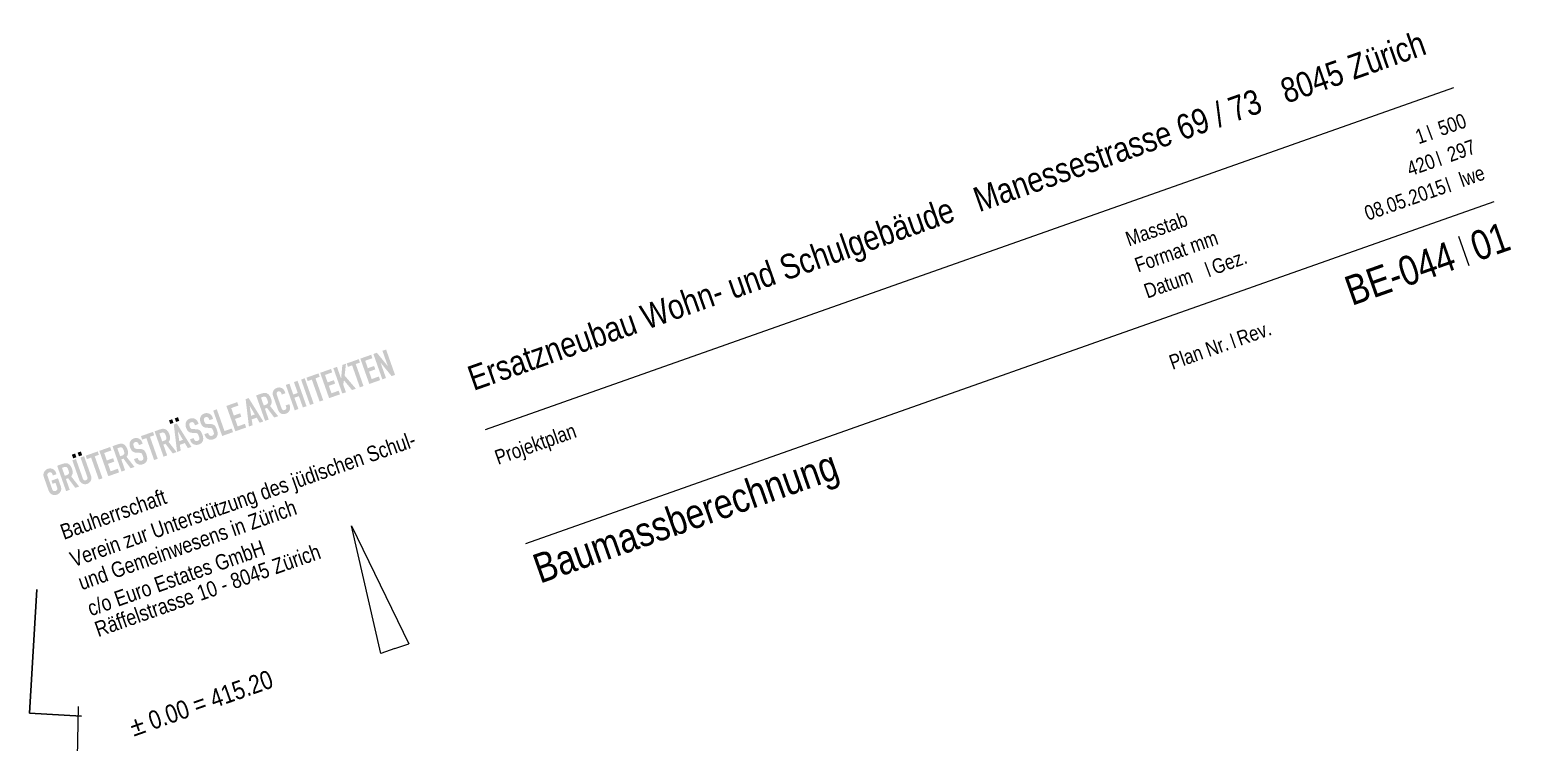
# Model space of a CAD drawing. Header units: metres. Extents: x 679883 to 680199, y 245373 to 245682.
# Drawn here: x 680071.8 to 680172.3, y 245498 to 245546.4 of the extents above; entities that cross this region are included whole.
import ezdxf

# ---------------------------------------------------------------- set-up
doc = ezdxf.new("R2010")
doc.units = ezdxf.units.M
doc.layers.add('6 Referenzdaten', color=7, linetype='Continuous')
doc.styles.add('Arial Narrow', font='ARIALN.TTF')

# ---------------------------------------------------------------- blocks, each defined once
blk = doc.blocks.new('B-3')
at = {"layer": '6 Referenzdaten', "color": 4, "linetype": 'Continuous'}
blk.add_lwpolyline([(6635.422543, -5003.095969), (6310.259756, -5778.00208), (6635.422543, -5914.407786)], dxfattribs=at)
blk = doc.blocks.new('B-12')
at = {"layer": '6 Referenzdaten', "color": 9, "linetype": 'Continuous'}
blk.add_lwpolyline([(6635.422543, -5914.407786), (6310.259756, -5778.00208), (6635.422543, -5003.095969)], dxfattribs=at)
blk = doc.blocks.new('B-32')
at = {"layer": '6 Referenzdaten', "color": 4, "linetype": 'Continuous'}
blk.add_lwpolyline([(6635.422543, -5844.965533), (5989.359756, -7567.70208), (5104.659756, -10282.30208), (4932.259756, -11018.70208), (4851.159756, -11924.90208), (4173.659756, -11947.60208), (4081.259756, -12336.30208), (4046.159756, -13342.10208), (3934.02386, -14153.562725)], dxfattribs=at)
blk = doc.blocks.new('B-82')
at = {"layer": '6 Referenzdaten', "color": 9, "linetype": 'Continuous'}
blk.add_lwpolyline([(14849.024033, -6169.392222), (14849.024033, -6066.056222)], dxfattribs=at)
at = {"layer": '6 Referenzdaten', "color": 9, "char_height": 100, "attachment_point": 7, "style": 'Arial Narrow'}
for s, insert, width in [('Plan Nr.', (14396.704933, -6166.897622), 425.25), ('Rev.', (14883.187133, -6166.897622), 237.3)]:
    blk.add_mtext(s, dxfattribs=dict(at, insert=insert, width=width))
blk = doc.blocks.new('B-83')
at = {"layer": '6 Referenzdaten', "color": 9, "linetype": 'Continuous'}
blk.add_lwpolyline([(14849.024233, -5656.892022), (14849.024233, -5553.556022)], dxfattribs=at)
at = {"layer": '6 Referenzdaten', "color": 9, "char_height": 100, "attachment_point": 7, "style": 'Arial Narrow'}
for s, insert, width in [('Datum', (14396.704933, -5654.397422), 351.75), ('Gez.', (14883.187333, -5654.397422), 253.05)]:
    blk.add_mtext(s, dxfattribs=dict(at, insert=insert, width=width))
blk = doc.blocks.new('B-84')
at = {"layer": '6 Referenzdaten', "color": 9, "linetype": 'Continuous'}
blk.add_lwpolyline([(16579.116943, -5656.892022), (16579.116943, -5553.556022)], dxfattribs=at)
at = {"layer": '6 Referenzdaten', "color": 9, "insert": (16835.417543, -5654.397422), "char_height": 100, "width": 178.5, "attachment_point": 9, "style": 'Arial Narrow'}
blk.add_mtext('lwe', dxfattribs=at)
blk = doc.blocks.new('B-85')
at = {"layer": '6 Referenzdaten', "color": 9, "linetype": 'Continuous'}
blk.add_lwpolyline([(16579.116843, -5281.892022), (16579.116843, -5178.556022)], dxfattribs=at)
at = {"layer": '6 Referenzdaten', "color": 9, "char_height": 100, "attachment_point": 9, "style": 'Arial Narrow'}
for s, insert, width in [('1', (16544.953743, -5279.397422), 66.15), ('500', (16835.417343, -5279.397422), 198.45)]:
    blk.add_mtext(s, dxfattribs=dict(at, insert=insert, width=width))
blk = doc.blocks.new('B-86')
at = {"layer": '6 Referenzdaten', "color": 9, "insert": (9867.972323, -6164.397422), "char_height": 200, "width": 2253.3, "attachment_point": 7, "style": 'Arial Narrow'}
blk.add_mtext('Baumassberechnung', dxfattribs=at)
blk = doc.blocks.new('B-87')
at = {"layer": '6 Referenzdaten', "color": 9, "linetype": 'Continuous'}
blk.add_lwpolyline([(16579.116943, -5469.392022), (16579.116943, -5366.056022)], dxfattribs=at)
at = {"layer": '6 Referenzdaten', "color": 9, "char_height": 100, "width": 198.45, "attachment_point": 9, "style": 'Arial Narrow'}
for s, insert in [('420', (16544.953743, -5466.897422)), ('297', (16835.417543, -5466.897422))]:
    blk.add_mtext(s, dxfattribs=dict(at, insert=insert))
blk = doc.blocks.new('B-88')
at = {"layer": '6 Referenzdaten', "color": 9, "insert": (14396.704933, -5466.897422), "char_height": 100, "width": 612.15, "attachment_point": 7, "style": 'Arial Narrow'}
blk.add_mtext('Format mm', dxfattribs=at)
blk = doc.blocks.new('B-89')
at = {"layer": '6 Referenzdaten', "color": 9, "insert": (14396.704933, -5279.397422), "char_height": 100, "width": 451.5, "attachment_point": 7, "style": 'Arial Narrow'}
blk.add_mtext('Masstab', dxfattribs=at)
blk = doc.blocks.new('B-90')
at = {"layer": '6 Referenzdaten', "color": 9, "linetype": 'Continuous'}
blk.add_lwpolyline([(16528.917343, -6169.891422), (16528.917343, -5959.397422)], dxfattribs=at)
at = {"layer": '6 Referenzdaten', "color": 9, "insert": (16452.569743, -6164.896722), "char_height": 200, "width": 795.9, "attachment_point": 9, "style": 'Arial Narrow'}
blk.add_mtext('BE-044', dxfattribs=at)
blk = doc.blocks.new('B-91')
at = {"layer": '6 Referenzdaten', "color": 6, "linetype": 'Continuous'}
blk.add_lwpolyline([(9867.967423, -5814.516822), (16835.422443, -5814.516822)], dxfattribs=at)
blk = doc.blocks.new('B-93')
at = {"layer": '6 Referenzdaten', "color": 9, "insert": (9867.972123, -5279.397422), "char_height": 100, "width": 596.4, "attachment_point": 7, "style": 'Arial Narrow'}
blk.add_mtext('Projektplan', dxfattribs=at)
blk = doc.blocks.new('B-94')
at = {"layer": '6 Referenzdaten', "color": 9, "char_height": 105, "attachment_point": 4, "style": 'Arial Narrow'}
for s, insert, width in [('Bauherrschaft', (6921.220618, -4695.065644), 780.57), ('Verein zur Unterstützung des jüdischen Schul-', (6921.220618, -4907.772465), 2571.03), ('und Gemeinwesens in Zürich', (6921.221618, -5057.772465), 1622.88)]:
    blk.add_mtext(s, dxfattribs=dict(at, insert=insert, width=width))
blk = doc.blocks.new('B-95')
at = {"layer": '6 Referenzdaten', "color": 6, "linetype": 'Continuous'}
blk.add_lwpolyline([(9867.967423, -4994.706822), (16835.422443, -4994.706822)], dxfattribs=at)
blk = doc.blocks.new('B-96')
at = {"layer": '6 Referenzdaten', "color": 6, "insert": (6922.973618, -6165.582665), "char_height": 125, "width": 1059.1875, "attachment_point": 7, "style": 'Arial Narrow'}
blk.add_mtext('± 0.00 = 415.20', dxfattribs=at)
blk = doc.blocks.new('B-97')
at = {"layer": '6 Referenzdaten', "color": 9, "insert": (6921.222618, -5245.246798), "char_height": 105, "width": 1319.6925, "attachment_point": 4, "style": 'Arial Narrow'}
blk.add_mtext('c/o Euro Estates GmbH', dxfattribs=at)
blk = doc.blocks.new('logo')
at = {"layer": '6 Referenzdaten'}
for color, points in [(7, [(7188.466742, -4246.127114), (7188.466742, -4219.976897), (7165.392404, -4219.976897), (7165.392404, -4246.127114)]), (7, [(7229.999196, -4219.976897), (7206.925586, -4219.976897), (7206.925586, -4246.127114), (7229.999196, -4246.127114)]), (7, [(7887.192908, -4219.976897), (7864.119152, -4219.976897), (7864.119152, -4246.127114), (7887.192908, -4246.127114)]), (7, [(7928.725945, -4219.976897), (7905.652335, -4219.976897), (7905.652335, -4246.127114), (7928.725945, -4246.127114)]), (7, [(6989.803229, -4440.23228), (6995.030303, -4438.665294), (7000.072468, -4436.486291), (7004.772918, -4433.708739), (7009.13136, -4430.333148), (7013.048207, -4426.345104), (7016.423652, -4421.730484), (7019.257914, -4416.489143), (7021.394548, -4410.606738), (7022.676237, -4404.069074), (7023.103491, -4396.87637), (7023.103491, -4339.448013), (6976.186864, -4339.448013), (6976.186864, -4362.521696), (6996.953492, -4362.521696), (6996.953492, -4396.87637), (6996.369503, -4402.644773), (6994.617463, -4407.302125), (6991.69759, -4410.848647), (6987.980065, -4413.34112), (6983.835505, -4414.836691), (6979.263326, -4415.335214), (6974.691366, -4414.836691), (6970.546514, -4413.34112), (6966.828989, -4410.848647), (6963.909408, -4407.302125), (6962.157732, -4402.644773), (6961.57367, -4396.87637), (6961.57367, -4300.479082), (6962.157732, -4294.710534), (6963.909408, -4290.05289), (6966.828989, -4286.506296), (6970.546514, -4284.01375), (6974.691366, -4282.518034), (6979.263326, -4282.01951), (6983.835505, -4282.518034), (6987.980065, -4284.01375), (6991.69759, -4286.506296), (6994.617463, -4290.05289), (6996.369503, -4294.710534), (6996.953492, -4300.479082), (6996.953492, -4309.708687), (7023.103491, -4309.708687), (7023.103491, -4300.479082), (7022.676237, -4293.414358), (7021.394548, -4286.919427), (7019.257914, -4280.994581), (7016.423652, -4275.681678), (7013.048207, -4271.024253), (7009.13136, -4267.021722), (7004.772918, -4263.646277), (7000.072468, -4260.868798), (6995.030303, -4258.689504), (6989.803229, -4257.122809), (6984.547619, -4256.182908), (6979.263326, -4255.869584), (6973.979179, -4256.182908), (6968.723496, -4257.122809), (6963.496204, -4258.689504), (6958.454111, -4260.868798), (6953.754099, -4263.646277), (6949.395802, -4267.021722), (6945.479028, -4271.024253), (6942.103291, -4275.681678), (6939.268739, -4280.994581), (6937.13225, -4286.919427), (6935.850342, -4293.414358), (6935.422943, -4300.479082), (6935.422943, -4396.87637), (6935.850342, -4404.069074), (6937.13225, -4410.606738), (6939.268739, -4416.489143), (6942.103291, -4421.730484), (6945.479028, -4426.345104), (6949.395802, -4430.333148), (6953.754099, -4433.708739), (6958.454111, -4436.486291), (6963.496204, -4438.665294), (6968.723496, -4440.23228), (6973.979179, -4441.172472), (6979.263326, -4441.485942), (6984.547619, -4441.172472)]), (7, [(7181.54412, -4396.363505), (7181.54412, -4257.40796), (7155.393975, -4257.40796), (7155.393975, -4398.927029), (7155.764374, -4404.766847), (7156.875278, -4410.321586), (7158.726906, -4415.591756), (7161.219379, -4420.505578), (7164.253254, -4424.992291), (7167.828458, -4429.051532), (7171.887626, -4432.62659), (7176.374193, -4435.660101), (7181.287724, -4438.152501), (7186.529211, -4440.004494), (7191.998558, -4441.115543), (7197.695836, -4441.485942), (7203.393406, -4441.115543), (7208.862753, -4440.004494), (7214.103876, -4438.152501), (7219.017989, -4435.660101), (7223.504702, -4432.62659), (7227.56387, -4429.051532), (7231.138929, -4424.992291), (7234.172876, -4420.505578), (7236.665349, -4415.591756), (7238.516977, -4410.321586), (7239.627882, -4404.766847), (7239.998134, -4398.927029), (7239.998134, -4257.40796), (7213.847553, -4257.40796), (7213.847553, -4396.363505), (7213.334833, -4402.288788), (7211.796675, -4407.074339), (7209.232787, -4410.720376), (7205.899856, -4413.284337), (7202.054206, -4414.822641), (7197.695836, -4415.335214), (7193.337612, -4414.822641), (7189.491889, -4413.284337), (7186.158959, -4410.720376), (7183.595289, -4407.074339), (7182.056912, -4402.288788)]), (7, [(7338.190486, -4257.40796), (7251.535085, -4257.40796), (7251.535085, -4282.01951), (7281.78764, -4282.01951), (7281.78764, -4439.94742), (7307.937785, -4439.94742), (7307.937785, -4282.01951), (7338.190486, -4282.01951)]), (7, [(7427.665225, -4257.40796), (7349.727291, -4257.40796), (7349.727291, -4439.94742), (7427.665225, -4439.94742), (7427.665225, -4413.797348), (7375.87729, -4413.797348), (7375.87729, -4360.214495), (7420.999727, -4360.214495), (7420.999727, -4335.602363), (7375.87729, -4335.602363), (7375.87729, -4282.01951), (7427.665225, -4282.01951)]), (7, [(7611.275403, -4257.464597), (7605.335924, -4256.268373), (7599.026484, -4255.869584), (7591.819293, -4256.311106), (7585.23897, -4257.635601), (7579.285586, -4259.843432), (7573.972684, -4262.791696), (7569.315185, -4266.338144), (7565.312727, -4270.482778), (7561.937282, -4275.211691), (7559.159803, -4280.510107), (7556.980509, -4286.378025), (7555.413814, -4292.645316), (7554.473913, -4299.140028), (7554.160589, -4305.862527), (7554.801361, -4316.673168), (7556.724113, -4326.202046), (7559.928628, -4334.44858), (7565.013526, -4341.555892), (7572.576919, -4347.666374), (7582.618371, -4352.779663), (7601.333466, -4360.470891), (7604.367487, -4361.809945), (7606.973889, -4363.091853), (7609.152965, -4364.316614), (7610.976129, -4365.62684), (7612.514433, -4367.16529), (7613.767949, -4368.931453), (7614.750582, -4371.011013), (7615.476892, -4373.48929), (7615.946879, -4376.366284), (7616.231885, -4379.727461), (7616.402743, -4383.658576), (7616.459526, -4388.159485), (7616.402743, -4392.147675), (7616.231885, -4395.907787), (7615.946879, -4399.439967), (7615.448501, -4402.673382), (7614.636653, -4405.536181), (7613.511407, -4408.028581), (7612.030105, -4410.164924), (7610.150085, -4411.959697), (7607.870912, -4413.412753), (7605.065041, -4414.480634), (7601.604058, -4415.121624), (7597.487962, -4415.335214), (7591.463236, -4414.69437), (7586.720272, -4412.771618), (7583.259289, -4409.567103), (7580.909064, -4405.564791), (7579.499031, -4401.248863), (7579.029117, -4396.620047), (7579.029117, -4388.415954), (7552.878463, -4388.415954), (7552.878463, -4398.157841), (7553.263057, -4404.168662), (7554.416767, -4409.894551), (7556.339519, -4415.335214), (7558.917676, -4420.391576), (7562.036943, -4424.963827), (7565.697394, -4429.051532), (7569.884833, -4432.62659), (7574.585137, -4435.660101), (7579.797723, -4438.152501), (7585.409682, -4440.004494), (7591.306428, -4441.115543), (7597.487962, -4441.485942), (7605.435804, -4441.030005), (7612.52892, -4439.662778), (7618.767382, -4437.383823), (7624.193777, -4434.321629), (7628.85113, -4430.604031), (7632.739586, -4426.231102), (7635.915781, -4421.217547), (7638.436864, -4415.577488), (7640.302542, -4409.310634), (7641.584596, -4402.545184), (7642.353784, -4395.409263), (7642.610326, -4387.903089), (7642.496396, -4381.479428), (7642.154535, -4375.539876), (7641.584596, -4370.084653), (7640.687428, -4365.071243), (7639.362787, -4360.456695), (7637.610747, -4356.240719), (7635.374671, -4352.394924), (7632.597119, -4348.891208), (7629.27853, -4345.729644), (7625.319095, -4342.866627), (7620.618864, -4340.259934), (7615.178055, -4337.909564), (7595.180834, -4329.961867), (7592.004492, -4328.59464), (7589.312479, -4327.227194), (7587.104866, -4325.859893), (7585.295971, -4324.421324), (7583.800473, -4322.840578), (7582.618371, -4321.117367), (7581.72084, -4319.208591), (7581.079777, -4317.071957), (7580.695182, -4314.707755), (7580.481519, -4312.044352), (7580.353321, -4309.010622), (7580.310588, -4305.606786), (7580.396054, -4302.572693), (7580.65245, -4299.624356), (7581.079777, -4296.76163), (7581.72084, -4294.055203), (7582.618153, -4291.57678), (7583.771572, -4289.326726), (7585.224628, -4287.318363), (7587.019255, -4285.566468), (7589.155744, -4284.07097), (7591.676972, -4282.931383), (7594.625236, -4282.247515), (7598.000754, -4282.01951), (7604.02548, -4282.746184), (7608.768371, -4284.925405), (7612.229354, -4288.557538), (7614.579724, -4293.186499), (7615.989612, -4298.356644), (7616.459526, -4304.068191), (7616.459526, -4309.964646), (7642.610326, -4309.964646), (7642.610326, -4297.146224), (7642.268464, -4292.061326), (7641.24288, -4287.061894), (7639.533936, -4282.147854), (7637.183566, -4277.433573), (7634.235229, -4273.03247), (7630.688781, -4268.944911), (7626.586807, -4265.270046), (7621.971969, -4262.107973), (7616.844193, -4259.458838)]), (7, [(7735.674901, -4257.40796), (7649.019427, -4257.40796), (7649.019427, -4282.01951), (7679.272128, -4282.01951), (7679.272128, -4439.94742), (7705.4222, -4439.94742), (7705.4222, -4282.01951), (7735.674901, -4282.01951)]), (7, [(8024.738784, -4262.107973), (8019.61108, -4259.458838), (8014.042146, -4257.464597), (8008.10274, -4256.268373), (8001.793299, -4255.869584), (7994.586035, -4256.311106), (7988.005785, -4257.635601), (7982.052401, -4259.843432), (7976.739571, -4262.791696), (7972.082146, -4266.338144), (7968.079615, -4270.482778), (7964.704097, -4275.211691), (7961.926618, -4280.510107), (7959.747252, -4286.378025), (7958.180629, -4292.645316), (7957.240729, -4299.140028), (7956.927331, -4305.862527), (7957.568176, -4316.673168), (7959.490928, -4326.202046), (7962.695588, -4334.44858), (7967.780486, -4341.555892), (7975.343734, -4347.666374), (7985.385187, -4352.779663), (8004.1005, -4360.470891), (8007.134229, -4361.809945), (8009.740632, -4363.091853), (8011.91978, -4364.316614), (8013.742944, -4365.62684), (8015.281175, -4367.16529), (8016.534691, -4368.931453), (8017.517397, -4371.011013), (8018.243707, -4373.48929), (8018.713694, -4376.366284), (8018.9987, -4379.727461), (8019.169558, -4383.658576), (8019.226486, -4388.159485), (8019.169558, -4392.147675), (8018.9987, -4395.907787), (8018.713694, -4399.439967), (8018.215316, -4402.673382), (8017.403468, -4405.536181), (8016.278222, -4408.028581), (8014.79692, -4410.164924), (8012.916973, -4411.959697), (8010.637727, -4413.412753), (8007.831929, -4414.480634), (8004.370873, -4415.121624), (8000.25485, -4415.335214), (7994.230051, -4414.69437), (7989.487087, -4412.771618), (7986.026104, -4409.567103), (7983.675879, -4405.564791), (7982.265846, -4401.248863), (7981.79586, -4396.620047), (7981.79586, -4388.415954), (7955.645278, -4388.415954), (7955.645278, -4398.157841), (7956.029945, -4404.168662), (7957.183582, -4409.894551), (7959.106334, -4415.335214), (7961.684491, -4420.391576), (7964.803758, -4424.963827), (7968.464209, -4429.051532), (7972.651648, -4432.62659), (7977.351952, -4435.660101), (7982.564684, -4438.152501), (7988.176497, -4440.004494), (7994.073243, -4441.115543), (8000.25485, -4441.485942), (8008.202546, -4441.030005), (8015.295662, -4439.662778), (8021.534124, -4437.383823), (8026.960665, -4434.321629), (8031.618091, -4430.604031), (8035.506401, -4426.231102), (8038.682596, -4421.217547), (8041.203752, -4415.577488), (8043.069357, -4409.310634), (8044.351411, -4402.545184), (8045.120672, -4395.409263), (8045.377068, -4387.903089), (8045.263211, -4381.479428), (8044.92135, -4375.539876), (8044.351411, -4370.084653), (8043.454243, -4365.071243), (8042.12953, -4360.456695), (8040.377562, -4356.240719), (8038.141486, -4352.394924), (8035.36408, -4348.891208), (8032.045345, -4345.729644), (8028.085838, -4342.866627), (8023.385752, -4340.259934), (8017.94487, -4337.909564), (7997.947649, -4329.961867), (7994.771235, -4328.59464), (7992.079367, -4327.227194), (7989.871827, -4325.859893), (7988.062713, -4324.421324), (7986.56736, -4322.840578), (7985.385187, -4321.117367), (7984.487727, -4319.208591), (7983.846737, -4317.071957), (7983.461997, -4314.707755), (7983.248407, -4312.044352), (7983.120136, -4309.010622), (7983.077403, -4305.606786), (7983.162869, -4302.572693), (7983.41941, -4299.624356), (7983.846737, -4296.76163), (7984.487727, -4294.055203), (7985.384968, -4291.57678), (7986.538387, -4289.326726), (7987.991443, -4287.318363), (7989.786216, -4285.566468), (7991.922559, -4284.07097), (7994.443787, -4282.931383), (7997.392051, -4282.247515), (8000.767569, -4282.01951), (8006.79244, -4282.746184), (8011.535331, -4284.925405), (8014.996169, -4288.557538), (8017.346539, -4293.186499), (8018.756572, -4298.356644), (8019.226486, -4304.068191), (8019.226486, -4309.964646), (8045.377068, -4309.964646), (8045.377068, -4297.146224), (8045.035279, -4292.061326), (8044.009695, -4287.061894), (8042.300752, -4282.147854), (8039.950527, -4277.433573), (8037.002045, -4273.03247), (8033.455669, -4268.944911), (8029.35355, -4265.270046)]), (7, [(8123.699596, -4259.458838), (8118.130806, -4257.464597), (8112.191328, -4256.268373), (8105.88196, -4255.869584), (8098.674551, -4256.311106), (8092.0943, -4257.635601), (8086.140917, -4259.843432), (8080.828159, -4262.791696), (8076.170661, -4266.338144), (8072.168203, -4270.482778), (8068.792685, -4275.211691), (8066.015279, -4280.510107), (8063.835912, -4286.378025), (8062.269217, -4292.645316), (8061.329317, -4299.140028), (8061.016065, -4305.862527), (8061.656837, -4316.673168), (8063.579589, -4326.202046), (8066.784103, -4334.44858), (8071.869001, -4341.555892), (8079.432395, -4347.666374), (8089.473847, -4352.779663), (8108.188942, -4360.470891), (8111.22289, -4361.809945), (8113.829365, -4363.091853), (8116.008368, -4364.316614), (8117.831605, -4365.62684), (8119.369909, -4367.16529), (8120.623206, -4368.931453), (8121.606058, -4371.011013), (8122.332295, -4373.48929), (8122.802209, -4376.366284), (8123.087361, -4379.727461), (8123.258219, -4383.658576), (8123.315001, -4388.159485), (8123.258219, -4392.147675), (8123.087361, -4395.907787), (8122.802209, -4399.439967), (8122.303904, -4402.673382), (8121.492129, -4405.536181), (8120.366883, -4408.028581), (8118.885581, -4410.164924), (8117.005561, -4411.959697), (8114.726388, -4413.412753), (8111.920517, -4414.480634), (8108.459534, -4415.121624), (8104.343365, -4415.335214), (8098.318712, -4414.69437), (8093.575748, -4412.771618), (8090.114765, -4409.567103), (8087.76454, -4405.564791), (8086.354507, -4401.248863), (8085.88452, -4396.620047), (8085.88452, -4388.415954), (8059.733939, -4388.415954), (8059.733939, -4398.157841), (8060.118533, -4404.168662), (8061.272243, -4409.894551), (8063.194995, -4415.335214), (8065.773152, -4420.391576), (8068.892419, -4424.963827), (8072.552797, -4429.051532), (8076.740236, -4432.62659), (8081.440467, -4435.660101), (8086.653199, -4438.152501), (8092.265158, -4440.004494), (8098.161904, -4441.115543), (8104.343365, -4441.485942), (8112.291207, -4441.030005), (8119.384323, -4439.662778), (8125.622785, -4437.383823), (8131.049253, -4434.321629), (8135.706606, -4430.604031), (8139.594916, -4426.231102), (8142.771257, -4421.217547), (8145.29234, -4415.577488), (8147.157945, -4409.310634), (8148.440072, -4402.545184), (8149.20926, -4395.409263), (8149.465802, -4387.903089), (8149.351726, -4381.479428), (8149.010011, -4375.539876), (8148.440072, -4370.084653), (8147.542904, -4365.071243), (8146.218045, -4360.456695), (8144.466223, -4356.240719), (8142.230001, -4352.394924), (8139.452595, -4348.891208), (8136.13386, -4345.729644), (8132.174353, -4342.866627), (8127.47434, -4340.259934), (8122.033531, -4337.909564), (8102.03631, -4329.961867), (8098.859895, -4328.59464), (8096.167955, -4327.227194), (8093.960342, -4325.859893), (8092.151447, -4324.421324), (8090.655876, -4322.840578), (8089.473847, -4321.117367), (8088.576315, -4319.208591), (8087.935252, -4317.071957), (8087.550585, -4314.707755), (8087.336995, -4312.044352), (8087.208797, -4309.010622), (8087.165991, -4305.606786), (8087.25153, -4302.572693), (8087.507926, -4299.624356), (8087.935252, -4296.76163), (8088.576315, -4294.055203), (8089.473483, -4291.57678), (8090.627047, -4289.326726), (8092.079959, -4287.318363), (8093.874731, -4285.566468), (8096.011147, -4284.07097), (8098.532302, -4282.931383), (8101.480712, -4282.247515), (8104.85623, -4282.01951), (8110.880956, -4282.746184), (8115.623774, -4284.925405), (8119.08483, -4288.557538), (8121.4352, -4293.186499), (8122.845088, -4298.356644), (8123.315001, -4304.068191), (8123.315001, -4309.964646), (8149.465802, -4309.964646), (8149.465802, -4297.146224), (8149.123867, -4292.061326), (8148.098356, -4287.061894), (8146.38934, -4282.147854), (8144.038969, -4277.433573), (8141.090705, -4273.03247), (8137.544184, -4268.944911), (8133.44221, -4265.270046), (8128.827299, -4262.107973)]), (7, [(8195.10023, -4257.40796), (8168.950085, -4257.40796), (8168.950085, -4439.94742), (8246.888164, -4439.94742), (8246.888164, -4413.797348), (8195.10023, -4413.797348)]), (7, [(8341.747075, -4257.40796), (8263.809069, -4257.40796), (8263.809069, -4439.94742), (8341.747075, -4439.94742), (8341.747075, -4413.797348), (8289.959213, -4413.797348), (8289.959213, -4360.214495), (8335.081432, -4360.214495), (8335.081432, -4335.602363), (8289.959213, -4335.602363), (8289.959213, -4282.01951), (8341.747075, -4282.01951)]), (9, [(8611.598723, -4396.620047), (8611.598723, -4303.29893), (8611.95478, -4297.502209), (8613.022951, -4292.417384), (8614.803383, -4288.0446), (8617.666327, -4284.697328), (8621.982036, -4282.688965), (8627.750512, -4282.01951), (8632.365205, -4282.646232), (8636.296247, -4284.526324), (8639.543786, -4287.660006), (8641.964843, -4291.648195), (8643.417755, -4296.091957), (8643.902228, -4300.991729), (8643.902228, -4309.708614), (8670.052227, -4309.708614), (8670.052227, -4299.45328), (8669.696243, -4293.286015), (8668.627999, -4287.432001), (8666.84764, -4281.891385), (8664.44056, -4276.763973), (8661.49215, -4272.149352), (8658.00263, -4268.047306), (8654.014441, -4264.486516), (8649.570678, -4261.495447), (8644.671489, -4259.074098), (8639.401319, -4257.293667), (8633.84658, -4256.225568), (8628.006835, -4255.869438), (8621.868107, -4256.225568), (8616.099486, -4257.293667), (8610.701409, -4259.074098), (8605.730513, -4261.481178), (8601.2438, -4264.429442), (8597.241488, -4267.919108), (8593.766382, -4271.90737), (8590.86085, -4276.351133), (8588.525112, -4281.250831), (8586.815732, -4286.520637), (8585.790002, -4292.075377), (8585.448141, -4297.914903), (8585.448141, -4398.414383), (8585.889809, -4406.305078), (8587.214522, -4413.227263), (8589.421989, -4419.180792), (8592.31347, -4424.2943), (8595.689279, -4428.695475), (8599.549053, -4432.384463), (8603.82203, -4435.389655), (8608.436868, -4437.739589), (8613.393058, -4439.434482), (8618.492225, -4440.574141), (8623.534317, -4441.25801), (8628.5197, -4441.485942), (8634.202492, -4441.101348), (8639.629033, -4439.94742), (8644.799178, -4438.024376), (8649.62768, -4435.460779), (8654.028709, -4432.384463), (8658.00263, -4428.795136), (8661.49215, -4424.735822), (8664.44056, -4420.249255), (8666.84764, -4415.335214), (8668.627999, -4410.122191), (8669.696243, -4404.738456), (8670.052227, -4399.183571), (8670.052227, -4387.903089), (8643.902228, -4387.903089), (8643.902228, -4396.87637), (8643.731297, -4400.266229), (8643.21836, -4403.257299), (8642.363633, -4405.849651), (8641.238461, -4408.071314), (8639.913893, -4409.951333), (8638.389858, -4411.489637), (8636.709233, -4412.728739), (8634.914606, -4413.711445), (8633.005831, -4414.437755), (8631.083079, -4414.93657), (8629.245864, -4415.235626), (8627.494188, -4415.335214), (8622.124357, -4414.737175), (8617.979506, -4412.942548), (8615.059706, -4409.951188), (8613.136881, -4406.077146), (8611.983317, -4401.633384)]), (9, [(8717.481719, -4335.602363), (8717.481719, -4257.407887), (8691.331647, -4257.407887), (8691.331647, -4439.94742), (8717.481719, -4439.94742), (8717.481719, -4358.676118), (8749.785079, -4358.676118), (8749.785079, -4439.94742), (8775.935661, -4439.94742), (8775.935661, -4257.407887), (8749.785079, -4257.407887), (8749.785079, -4335.602363)]), (9, [(8827.467272, -4439.94742), (8827.467272, -4257.407887), (8801.3172, -4257.407887), (8801.3172, -4439.94742)]), (9, [(8926.428666, -4257.407887), (8839.773265, -4257.407887), (8839.773265, -4282.01951), (8870.025966, -4282.01951), (8870.025966, -4439.94742), (8896.176111, -4439.94742), (8896.176111, -4282.01951), (8926.428666, -4282.01951)]), (9, [(9016.502973, -4257.407887), (8938.565112, -4257.407887), (8938.565112, -4439.94742), (9016.502973, -4439.94742), (9016.502973, -4413.797348), (8964.715111, -4413.797348), (8964.715111, -4360.214495), (9009.837329, -4360.214495), (9009.837329, -4335.602363), (8964.715111, -4335.602363), (8964.715111, -4282.019437), (9016.502973, -4282.019437)]), (9, [(9059.574022, -4340.729993), (9059.574022, -4257.407887), (9033.42395, -4257.407887), (9033.42395, -4439.94742), (9059.574022, -4439.94742), (9059.574022, -4385.339565), (9073.674934, -4358.932514), (9103.414187, -4439.94742), (9131.103364, -4439.94742), (9088.800993, -4330.474586), (9124.437284, -4257.407887), (9098.287066, -4257.407887), (9060.086814, -4340.729993)]), (9, [(9216.220315, -4257.407887), (9129.564914, -4257.407887), (9129.564914, -4282.019437), (9159.817615, -4282.019437), (9159.817615, -4439.94742), (9185.967614, -4439.94742), (9185.967614, -4282.019437), (9216.220315, -4282.019437)]), (9, [(9305.695054, -4257.407887), (9227.75712, -4257.407887), (9227.75712, -4439.94742), (9305.695054, -4439.94742), (9305.695054, -4413.797348), (9253.907192, -4413.797348), (9253.907192, -4360.214495), (9299.029556, -4360.214495), (9299.029556, -4335.602363), (9253.907192, -4335.602363), (9253.907192, -4282.019437), (9305.695054, -4282.019437)]), (9, [(9386.197239, -4367.39293), (9346.715371, -4257.407887), (9321.59052, -4257.407887), (9321.59052, -4439.94742), (9347.741101, -4439.94742), (9347.741101, -4330.21819), (9348.253893, -4330.21819), (9388.248554, -4439.94742), (9412.860104, -4439.94742), (9412.860104, -4257.407887), (9386.710104, -4257.407887), (9386.710104, -4367.39293)])]:
    blk.add_hatch(color=color, dxfattribs=at).paths.add_polyline_path(points, flags=16)
h = blk.add_hatch(color=7, dxfattribs=at)
h.paths.add_polyline_path([(7046.177829, -4439.94742), (7072.327829, -4439.94742), (7072.327829, -4362.008904), (7087.966753, -4362.008904), (7112.322489, -4439.94742), (7140.011593, -4439.94742), (7111.810206, -4356.625314), (7119.344553, -4351.511951), (7125.198421, -4345.401615), (7129.371664, -4338.294158), (7132.149143, -4330.19009), (7133.815645, -4321.088684), (7134.371024, -4310.99023), (7132.52522, -4291.700683), (7126.987443, -4276.697653), (7117.757984, -4265.981141), (7104.836553, -4259.551365), (7088.223149, -4257.40796), (7046.177829, -4257.40796)], flags=16)
h.paths.add_polyline_path([(7098.222087, -4337.012687), (7095.174089, -4338.080713), (7091.499515, -4338.721484), (7087.198147, -4338.935075), (7072.327829, -4338.935075), (7072.327829, -4282.01951), (7085.916021, -4282.01951), (7090.388247, -4282.219123), (7094.234043, -4282.817454), (7097.452899, -4283.814428), (7100.144912, -4285.224461), (7102.409526, -4287.061967), (7104.246667, -4289.326726), (7105.685383, -4291.975934), (7106.753773, -4294.96693), (7107.45191, -4298.29957), (7107.879091, -4301.988558), (7108.135123, -4306.047726), (7108.220443, -4310.477293), (7108.135123, -4314.90715), (7107.879091, -4318.966246), (7107.45191, -4322.655306), (7106.782382, -4325.973896), (7105.799385, -4328.922233), (7104.50299, -4331.500462), (7102.83678, -4333.708147), (7100.743024, -4335.54558)], flags=0)
h = blk.add_hatch(color=7, dxfattribs=at)
h.paths.add_polyline_path([(7503.244853, -4259.551365), (7486.631667, -4257.40796), (7444.586202, -4257.40796), (7444.586202, -4439.94742), (7470.736201, -4439.94742), (7470.736201, -4362.008904), (7486.375125, -4362.008904), (7510.730934, -4439.94742), (7538.419893, -4439.94742), (7510.218652, -4356.625314), (7517.753072, -4351.511951), (7523.606867, -4345.401615), (7527.780037, -4338.294158), (7530.557443, -4330.19009), (7532.223945, -4321.088684), (7532.77947, -4310.99023), (7530.933593, -4291.700683), (7525.395961, -4276.697653), (7516.166284, -4265.981141)], flags=16)
h.paths.add_polyline_path([(7506.543496, -4306.047726), (7506.628888, -4310.477293), (7506.543496, -4314.90715), (7506.287391, -4318.966246), (7505.860209, -4322.655306), (7505.190682, -4325.973896), (7504.207903, -4328.922233), (7502.911436, -4331.500462), (7501.245152, -4333.708147), (7499.151542, -4335.54558), (7496.63046, -4337.012687), (7493.582462, -4338.080713), (7489.907815, -4338.721484), (7485.606447, -4338.935075), (7470.736201, -4338.935075), (7470.736201, -4282.01951), (7484.324466, -4282.01951), (7488.796693, -4282.219123), (7492.642416, -4282.817454), (7495.861198, -4283.814428), (7498.553357, -4285.224461), (7500.818044, -4287.061967), (7502.654967, -4289.326726), (7504.093683, -4291.975934), (7505.162145, -4294.96693), (7505.860209, -4298.29957), (7506.287391, -4301.988558)], flags=0)
h = blk.add_hatch(color=7, dxfattribs=at)
h.paths.add_polyline_path([(7818.791788, -4265.981141), (7805.870357, -4259.551365), (7789.257098, -4257.40796), (7747.211633, -4257.40796), (7747.211633, -4439.94742), (7773.361778, -4439.94742), (7773.361778, -4362.008904), (7789.000556, -4362.008904), (7813.356438, -4439.94742), (7841.045542, -4439.94742), (7812.844156, -4356.625314), (7820.378503, -4351.511951), (7826.232371, -4345.401615), (7830.405468, -4338.294158), (7833.182947, -4330.19009), (7834.849449, -4321.088684), (7835.405046, -4310.99023), (7833.559024, -4291.700683), (7828.021392, -4276.697653)], flags=16)
h.paths.add_polyline_path([(7786.949897, -4282.01951), (7791.422124, -4282.219123), (7795.267847, -4282.817454), (7798.486702, -4283.814428), (7801.178934, -4285.224461), (7803.443475, -4287.061967), (7805.280616, -4289.326726), (7806.719186, -4291.975934), (7807.787649, -4294.96693), (7808.48564, -4298.29957), (7808.912894, -4301.988558), (7809.169145, -4306.047726), (7809.254319, -4310.477293), (7809.169145, -4314.90715), (7808.912894, -4318.966246), (7808.48564, -4322.655306), (7807.816113, -4325.973896), (7806.833334, -4328.922233), (7805.537013, -4331.500462), (7803.870729, -4333.708147), (7801.776973, -4335.54558), (7799.256036, -4337.012687), (7796.208039, -4338.080713), (7792.533319, -4338.721484), (7788.231951, -4338.935075), (7773.361778, -4338.935075), (7773.361778, -4282.01951)], flags=0)
h = blk.add_hatch(color=7, dxfattribs=at)
h.paths.add_polyline_path([(7947.95405, -4439.94742), (7907.190202, -4257.40796), (7885.398572, -4257.40796), (7844.634651, -4439.94742), (7870.784795, -4439.94742), (7878.476023, -4400.721947), (7914.112751, -4400.721947), (7921.803905, -4439.94742)], flags=16)
h.paths.add_polyline_path([(7896.422585, -4309.964646), (7909.241589, -4376.109815), (7883.090862, -4376.109815), (7895.90972, -4309.964646)], flags=0)
h = blk.add_hatch(color=9, dxfattribs=at)
h.paths.add_polyline_path([(8402.395889, -4257.407887), (8361.632041, -4439.94742), (8387.782113, -4439.94742), (8395.473413, -4400.721947), (8431.110141, -4400.721947), (8438.801368, -4439.94742), (8464.951368, -4439.94742), (8424.187519, -4257.407887)], flags=16)
h.paths.add_polyline_path([(8413.419975, -4309.964573), (8426.238833, -4376.109815), (8400.088252, -4376.109815), (8412.90711, -4309.964573)], flags=0)
h = blk.add_hatch(color=9, dxfattribs=at)
h.paths.add_polyline_path([(8477.770372, -4257.407887), (8477.770372, -4439.94742), (8503.920371, -4439.94742), (8503.920371, -4362.008904), (8519.559295, -4362.008904), (8543.914958, -4439.94742), (8571.604135, -4439.94742), (8543.402894, -4356.625314), (8550.937096, -4351.511951), (8556.790964, -4345.401615), (8560.964207, -4338.294158), (8563.741685, -4330.190017), (8565.408187, -4321.088611), (8565.963567, -4310.990085), (8564.117762, -4291.700537), (8558.579985, -4276.69758), (8549.350526, -4265.981068), (8536.429095, -4259.551219), (8519.815691, -4257.407887)], flags=16)
h.paths.add_polyline_path([(8503.920371, -4338.935075), (8503.920371, -4282.01951), (8517.508636, -4282.01951), (8521.980789, -4282.218978), (8525.826585, -4282.817381), (8529.045441, -4283.814428), (8531.737454, -4285.224388), (8534.002214, -4287.061967), (8535.839209, -4289.326653), (8537.277925, -4291.975861), (8538.346315, -4294.966858), (8539.044452, -4298.299497), (8539.471633, -4301.988412), (8539.727665, -4306.047653), (8539.812985, -4310.477293), (8539.727665, -4314.907005), (8539.471633, -4318.966246), (8539.044452, -4322.655161), (8538.374925, -4325.973896), (8537.391927, -4328.92216), (8536.095678, -4331.500462), (8534.429322, -4333.708147), (8532.335712, -4335.54558), (8529.814629, -4337.012687), (8526.766631, -4338.080713), (8523.092058, -4338.721484), (8518.790689, -4338.935075)], flags=0)
blk = doc.blocks.new('B-98')
at = {"layer": '6 Referenzdaten', "color": 9, "insert": (6921.223618, -5395.246798), "char_height": 105, "width": 1678.005, "attachment_point": 4, "style": 'Arial Narrow'}
blk.add_mtext('Räffelstrasse 10 - 8045 Zürich', dxfattribs=at)
blk = doc.blocks.new('B-102')
at = {"layer": '6 Referenzdaten', "color": 9, "insert": (9878.659823, -4771.394622), "char_height": 168.5, "width": 7154.847, "attachment_point": 7, "style": 'Arial Narrow'}
blk.add_mtext('Ersatzneubau Wohn- und Schulgebäude   Manessestrasse 69 / 73   8045 Zürich', dxfattribs=at)
blk = doc.blocks.new('B-103')
at = {"layer": '6 Referenzdaten', "color": 9, "insert": (16555.646443, -5654.392122), "char_height": 100, "width": 596.4, "attachment_point": 9, "style": 'Arial Narrow'}
blk.add_mtext('08.05.2015', dxfattribs=at)
blk = doc.blocks.new('B-104')
at = {"layer": '6 Referenzdaten', "color": 9, "insert": (16846.109843, -6164.392122), "char_height": 200, "width": 264.6, "attachment_point": 9, "style": 'Arial Narrow'}
blk.add_mtext('01', dxfattribs=at)
blk = doc.blocks.new('B-2')
at = {"layer": '6 Referenzdaten', "color": 6, "linetype": 'Continuous'}
for points in [[(8792.168108, -6190.582678), (8692.168323, -6190.582771), (8792.168108, -5307.308113), (8892.16793, -6190.582665)], [(8792.168108, -6190.582678), (8892.16793, -6190.582665)]]:
    blk.add_lwpolyline(points, dxfattribs=at)
blk = doc.blocks.new('A$C67BD5B28')
blk.add_blockref('logo', (8215.69616, 14153.56272))
at = {"layer": '6 Referenzdaten'}
for name in ['B-12', 'B-3', 'B-32', 'B-102', 'B-94', 'B-95', 'B-97', 'B-93', 'B-89', 'B-85', 'B-2', 'B-98', 'B-88', 'B-87', 'B-83', 'B-103', 'B-84', 'B-91', 'B-86', 'B-90', 'B-104', 'B-96', 'B-82']:
    blk.add_blockref(name, (8215.69616, 14153.56272), dxfattribs=at)

msp = doc.modelspace()

# ---------------------------------------------------------------- block references
at = {"xscale": 0.01, "yscale": 0.01, "zscale": 0.01, "rotation": 19.46499704376711}
msp.add_blockref('A$C67BD5B28', (679962.76, 245372.63), dxfattribs=at)

doc.saveas('drawing.dxf')
